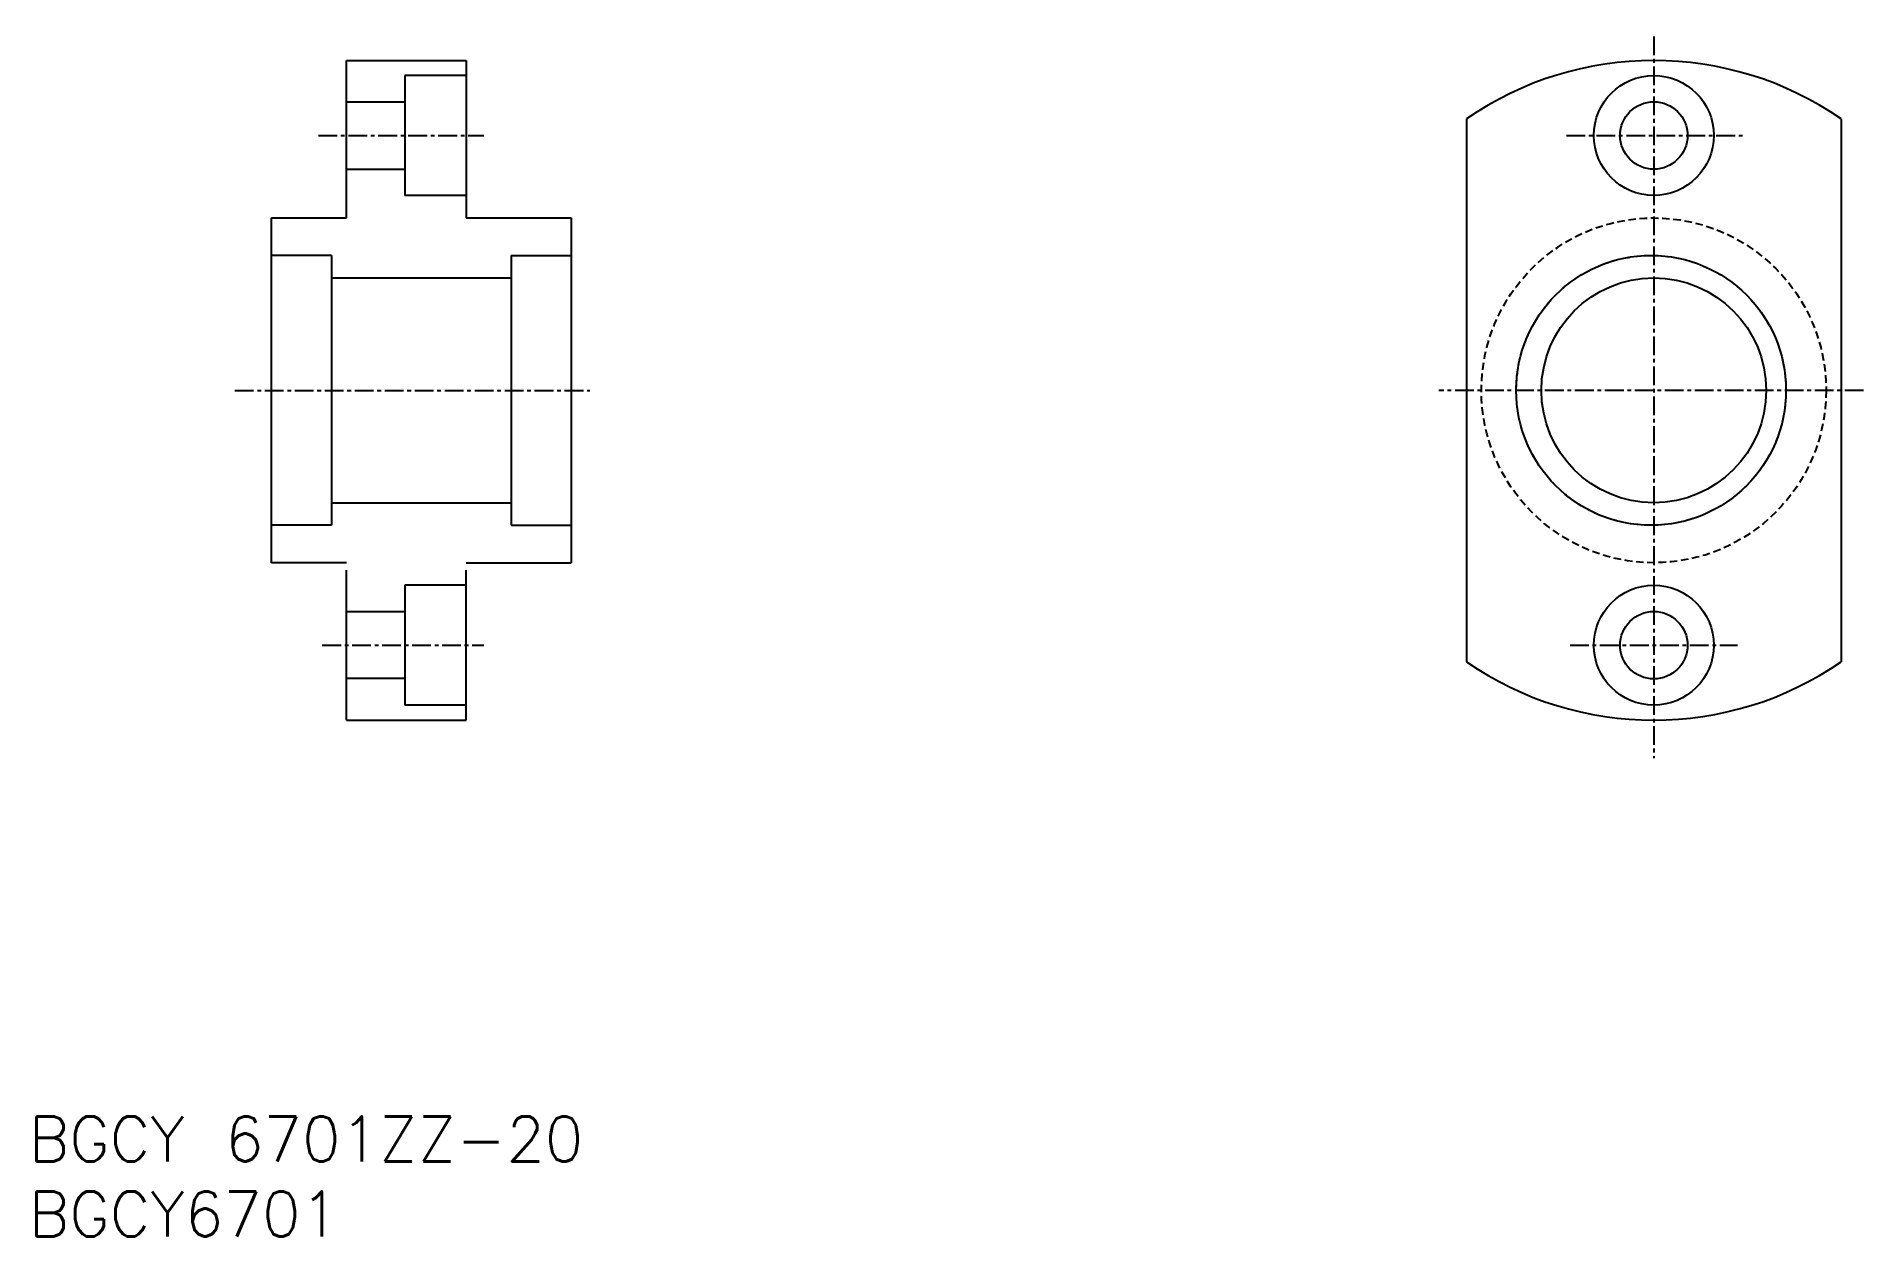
# Model space of a CAD drawing. Extents: x 45 to 167, y 37 to 117.
import ezdxf
from ezdxf.enums import TextEntityAlignment as Align

# ---------------------------------------------------------------- set-up
doc = ezdxf.new("R2010")
doc.units = 0
doc.linetypes.add('CENTER', pattern=[2, 1.25, -0.25, 0.25, -0.25])
doc.linetypes.add('DASHED', pattern=[0.75, 0.5, -0.25])
doc.layers.get('0').update_dxf_attribs({"linetype": 'CONTINUOUS'})
doc.layers.add('CENTER', color=1, linetype='CENTER')
doc.styles.get("Standard").update_dxf_attribs({"font": 'txt.shx', "bigfont": 'extfont.shx'})

msp = doc.modelspace()

# ---------------------------------------------------------------- linework, layer by layer
at = {"color": 7, "linetype": 'CONTINUOUS'}
for p, q in [((65.97, 105.23), (65.97, 115.73)), ((65.97, 115.73), (73.97, 115.73)), ((73.97, 114.73), (69.87, 114.73)), ((69.87, 114.73), (69.87, 106.73)), ((73.97, 115.73), (73.97, 105.23)), ((65.97, 112.98), (69.87, 112.98)), ((140.7, 111.83), (140.7, 75.63)), ((165.7, 111.83), (165.7, 75.63)), ((65.97, 108.48), (69.87, 108.48)), ((73.97, 106.73), (69.87, 106.73)), ((60.97, 82.23), (60.97, 105.23)), ((60.97, 105.23), (65.97, 105.23)), ((73.97, 105.23), (80.97, 105.23)), ((80.97, 105.23), (80.97, 82.23)), ((64.97, 102.73), (60.97, 102.73)), ((64.97, 102.73), (64.97, 84.73)), ((76.97, 102.73), (76.97, 84.73)), ((76.97, 102.73), (80.97, 102.73)), ((64.97, 101.23), (76.97, 101.23)), ((64.97, 86.23), (76.97, 86.23)), ((64.97, 84.73), (60.97, 84.73)), ((76.97, 84.73), (80.97, 84.73)), ((65.97, 82.23), (60.97, 82.23)), ((65.97, 71.73), (65.97, 81.73)), ((73.97, 82.23), (80.97, 82.23)), ((73.97, 71.73), (73.97, 81.73)), ((73.97, 80.73), (69.87, 80.73)), ((69.87, 80.73), (69.87, 72.73)), ((65.97, 78.98), (69.87, 78.98)), ((65.97, 74.53), (69.87, 74.53)), ((73.97, 72.73), (69.87, 72.73)), ((65.97, 71.73), (73.97, 71.73))]:
    msp.add_line(p, q, dxfattribs=at)
for centre, radius in [((153.2, 110.73), 4), ((153.2, 110.73), 2.25), ((153.02, 93.73), 9), ((153.2, 93.73), 7.5), ((153.2, 76.73), 4), ((153.2, 76.73), 2.25)]:
    msp.add_circle(centre, radius, dxfattribs=at)
at = {"color": 3, "linetype": 'DASHED'}
for centre, radius in [((153.2, 93.73), 11.5), ((153.02, 93.73), 9)]:
    msp.add_circle(centre, radius, dxfattribs=at)
at = {"color": 7, "linetype": 'CONTINUOUS'}
for start, end in [(55.3765, 124.6235), (235.3765, 304.6235)]:
    msp.add_arc((153.2, 93.73), 22, start, end, dxfattribs=at)
at = {"layer": 'CENTER', "color": 1, "linetype": 'CENTER'}
for p, q in [((153.2, 117.33), (153.2, 69.19)), ((64.1, 110.73), (75.15, 110.73)), ((147.37, 110.73), (159.14, 110.73)), ((58.53, 93.73), (82.21, 93.73)), ((167.19, 93.73), (138.85, 93.73)), ((64.36, 76.73), (75.15, 76.73)), ((147.61, 76.73), (158.78, 76.73))]:
    msp.add_line(p, q, dxfattribs=at)

# ---------------------------------------------------------------- texts
at = {"color": 7, "linetype": 'CONTINUOUS'}
for s, p in [('BGCY 6701ZZ-20', (44.78, 43.8)), ('BGCY6701', (44.78, 38.8))]:
    msp.add_text(s, height=3, dxfattribs=at).set_placement(p, align=Align.MIDDLE_LEFT)

doc.saveas('drawing.dxf')
